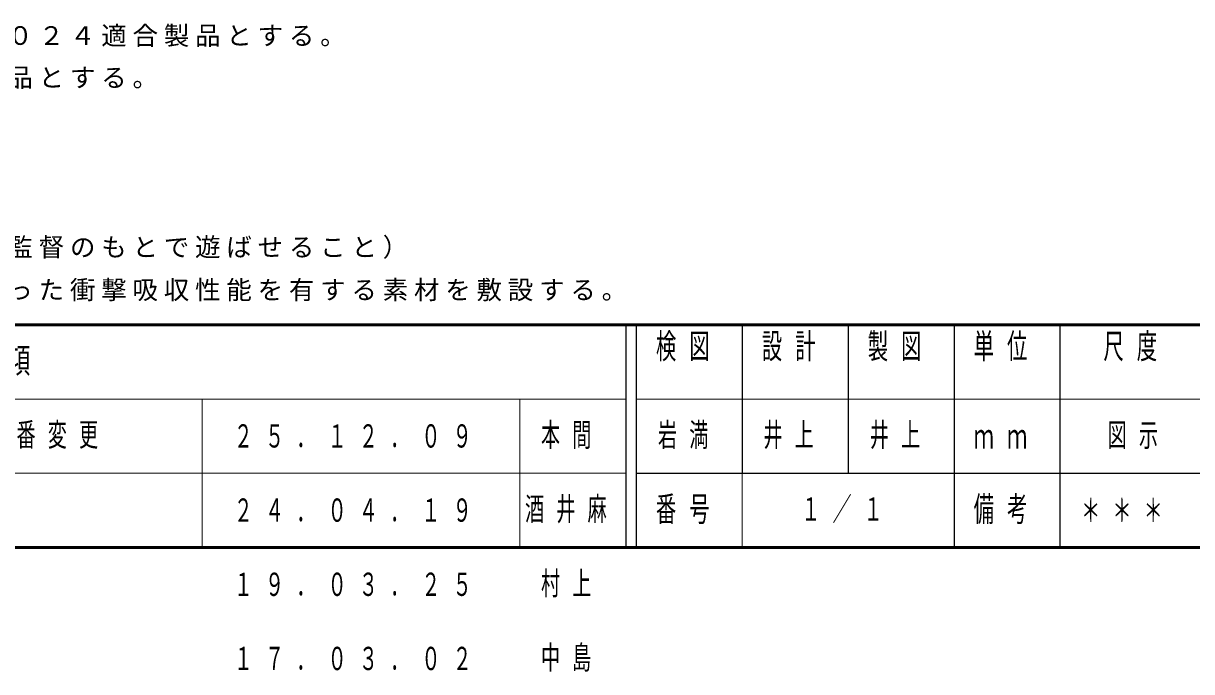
# Model space of a CAD drawing. Units: millimetres on the paper. Extents: x -385 to 0, y -12 to 267.
# Drawn here: x -300.4 to -190.1, y -11.7 to 49.4 of the extents above; entities that cross this region are included whole.
import ezdxf

# ---------------------------------------------------------------- set-up
doc = ezdxf.new("R2010")
doc.units = ezdxf.units.MM
doc.layers.add('CLASS1', color=7, linetype='Continuous')
doc.layers.add('図面情報', color=7, linetype='Continuous')
doc.layers.add('NAKAMURA図枠', color=7, linetype='Continuous', lineweight=13)
doc.styles.add('ＭＳ ゴシック', font='')
doc.styles.get('ＭＳ ゴシック').set_extended_font_data('MS Gothic')

msp = doc.modelspace()

# ---------------------------------------------------------------- linework, layer by layer
at = {"layer": 'NAKAMURA図枠', "lineweight": 50}
for p, q in [((-385, 21), (0, 21)), ((-385, 0), (0, 0))]:
    msp.add_line(p, q, dxfattribs=at)
at = {"layer": 'NAKAMURA図枠', "color": 211, "lineweight": 25}
for p, q in [((-243.5, 21), (-243.5, 0)), ((-242.5, 21), (-242.5, 0)), ((-232.5, 21), (-232.5, 7)), ((-222.5, 21), (-222.5, 7)), ((-212.5, 21), (-212.5, 0)), ((-202.5, 21), (-202.5, 7)), ((-242.5, 7), (0, 7))]:
    msp.add_line(p, q, dxfattribs=at)
at = {"layer": 'NAKAMURA図枠'}
for p, q in [((-385, 14), (-243.5, 14)), ((-283.5, 14), (-283.5, 0)), ((-253.5, 14), (-253.5, 0)), ((-242.5, 14), (-187.5, 14)), ((-385, 7), (-243.5, 7)), ((-232.5, 7), (-232.5, 0))]:
    msp.add_line(p, q, dxfattribs=at)
at = {"layer": 'NAKAMURA図枠', "lineweight": 25}
msp.add_line((-202.5, 7), (-202.5, 0), dxfattribs=at)

# ---------------------------------------------------------------- texts
at = {"layer": 'CLASS1', "char_height": 1.76, "attachment_point": 7, "style": 'ＭＳ ゴシック'}
for s, insert in [('\\T1.23;本製品は、遊具の安全に関する基準ＪＰＦＡ－ＳＰ－Ｓ：２０２４適合製品とする。', (-381.599, 47.223)), ('\\T1.23;本製品は、（一社）日本公園施設業協会賠償責任保険加入製品とする。', (-381.599, 43.223)), ('\\T1.23;本製品の利用対象年齢は、３～６才とする。（幼児は保護者監督のもとで遊ばせること）', (-381.599, 27.223)), ('\\T1.23;安全領域内には、障害物等がないものとし、落下高さに見合った衝撃吸収性能を有する素材を敷設する。', (-381.599, 23.223))]:
    msp.add_mtext(s, dxfattribs=dict(at, insert=insert))
at = {"layer": 'NAKAMURA図枠', "color": 4, "char_height": 2.346, "style": 'ＭＳ ゴシック'}
for s, insert, attachment_point in [('\\T1.64;\\W0.6;検図', (-237.5, 20.167), 2), ('\\T1.64;\\W0.6;設計', (-227.5, 20.167), 2), ('\\T1.64;\\W0.6;製図', (-217.5, 20.167), 2), ('\\T1.64;\\W0.6;単位', (-207.5, 20.167), 2), ('\\T1.64;\\W0.6;尺度', (-195.25, 20.167), 2), ('\\T1.64;\\W0.6;改\u3000\u3000訂\u3000\u3000事\u3000\u3000項', (-314.25, 17.5), 5), ('\\T1.64;\\W0.6;ｍｍ', (-207.5, 10.5), 5), ('\\T1.64;\\W0.6;番号', (-237.5, 3.5), 5), ('\\T1.64;\\W0.6;備考', (-207.5, 3.5), 5)]:
    msp.add_mtext(s, dxfattribs=dict(at, insert=insert, attachment_point=attachment_point))
at = {"layer": '図面情報', "char_height": 2.199, "style": 'ＭＳ ゴシック'}
for s, insert, attachment_point in [('\\T1.64;\\W0.6;砂場枠デザイン変更（スリット追加）／受け金具追加／型番変更', (-377.75, 10.5), 4), ('\\T1.64;\\W0.6;２５．１２．０９', (-280.5, 10.5), 4), ('\\T1.64;\\W0.6;本間', (-251.5, 10.5), 4), ('\\T1.64;\\W0.6;岩満', (-237.5, 10.5), 5), ('\\T1.64;\\W0.6;井上', (-230.5, 10.5), 4), ('\\T1.64;\\W0.6;井上', (-217.5, 10.5), 5), ('\\T1.64;\\W0.6;図示', (-198, 10.5), 4), ('\\T1.64;\\W0.6;２４．０４．１９', (-280.5, 3.5), 4), ('\\T1.64;\\W0.6;酒井麻', (-253, 3.5), 4), ('\\T1.64;\\W0.6;１／１', (-222.5, 3.5), 5), ('\\T1.64;\\W0.6;＊＊＊', (-200.5, 3.5), 4), ('\\T1.64;\\W0.6;村上', (-251.5, -3.5), 4), ('\\T1.64;\\W0.6;１９．０３．２５', (-280.5, -3.5), 4), ('\\T1.64;\\W0.6;１７．０３．０２', (-280.5, -10.5), 4), ('\\T1.64;\\W0.6;中島', (-251.5, -10.5), 4)]:
    msp.add_mtext(s, dxfattribs=dict(at, insert=insert, attachment_point=attachment_point))

doc.saveas('drawing.dxf')
